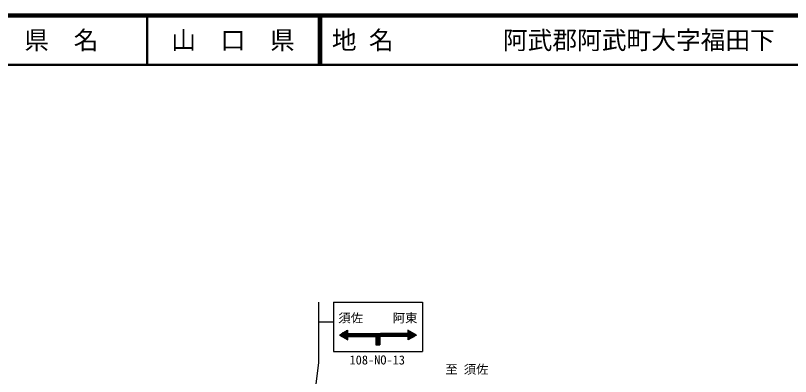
# Model space of a CAD drawing. Units: millimetres, scale not verified. Extents: x 40000 to 680000, y 20000 to 380000.
# Drawn here: x 306348 to 463213, y 306842 to 380000 of the extents above; entities that cross this region are included whole.
import ezdxf
from ezdxf.enums import TextEntityAlignment as Align

# ---------------------------------------------------------------- set-up
doc = ezdxf.new("R2010")
doc.units = ezdxf.units.MM
doc.header["$LTSCALE"] = 1000
doc.linetypes.add('CHAIN', pattern=[18.5, 12, -1.5, 3.5, -1.5])
for name, color, linetype, lineweight in [('M-BGD-RSTR', 30, 'Continuous', 13), ('M-STR-STRC', 7, 'Continuous', 25), ('M-TTL', 2, 'Continuous', 140), ('M-TTL-LINE', 7, 'Continuous', 50), ('M-TTL-TXT', 7, 'CHAIN', 18)]:
    doc.layers.add(name, color=color, linetype=linetype, lineweight=lineweight)
doc.styles.add('ＭＳ ゴシック', font='')
doc.styles.get('ＭＳ ゴシック').set_extended_font_data('MS Gothic')

msp = doc.modelspace()

# ---------------------------------------------------------------- linework, layer by layer
at = {"layer": 'M-STR-STRC'}
for p, q in [((367695, 321911), (367695, 309656)), ((370695, 321911), (388695, 321911)), ((370695, 321911), (370695, 311911)), ((388695, 321911), (388695, 311911)), ((367695, 317911), (370695, 317911)), ((371895, 315251), (373598, 316234)), ((372089, 315363), (373573, 315363)), ((373598, 315446), (372234, 315446)), ((373598, 315518), (372357, 315518)), ((373598, 315598), (372496, 315598)), ((373598, 315678), (372635, 315678)), ((373598, 315761), (372778, 315761)), ((373598, 315832), (372902, 315832)), ((373598, 315909), (373036, 315909)), ((373598, 315987), (373169, 315987)), ((373598, 316067), (373308, 316067)), ((373598, 314267), (373598, 316234)), ((373598, 315551), (380195, 315551)), ((373598, 315444), (380195, 315444)), ((373598, 315360), (380195, 315360)), ((385791, 315551), (380195, 315551)), ((380195, 314951), (380195, 315551)), ((385791, 315467), (380195, 315467)), ((385791, 315373), (380195, 315373)), ((385791, 316234), (385791, 314267)), ((387495, 315251), (385791, 316234)), ((385791, 316087), (386047, 316087)), ((385791, 315981), (386230, 315981)), ((385791, 315884), (386398, 315884)), ((385791, 315778), (386581, 315778)), ((385791, 315678), (386755, 315678)), ((385791, 315584), (386918, 315584)), ((385791, 315498), (387066, 315498)), ((385791, 315412), (387215, 315412)), ((385791, 315327), (387363, 315327)), ((371895, 315251), (380195, 315251)), ((371895, 315251), (373598, 314267)), ((373598, 315175), (372026, 315175)), ((373598, 315089), (372175, 315089)), ((373598, 315003), (372323, 315003)), ((373598, 314918), (372472, 314918)), ((373598, 314823), (372635, 314823)), ((373598, 314723), (372808, 314723)), ((373598, 314618), (372991, 314618)), ((373598, 314521), (373160, 314521)), ((373598, 314415), (373343, 314415)), ((373598, 315129), (380195, 315129)), ((373598, 315034), (380195, 315034)), ((373598, 314951), (380195, 314951)), ((379295, 314951), (379295, 313251)), ((379395, 314951), (379395, 313251)), ((379495, 313251), (379495, 314951)), ((379566, 313251), (379566, 314951)), ((379648, 313251), (379648, 314951)), ((379725, 313251), (379725, 314951)), ((379823, 313251), (379823, 314951)), ((379905, 313251), (379905, 314951)), ((379995, 314951), (379995, 313251)), ((380095, 314951), (380095, 313251)), ((387495, 315251), (380195, 315251)), ((385791, 315141), (380195, 315141)), ((385791, 315057), (380195, 315057)), ((385791, 314951), (380195, 314951)), ((387495, 315251), (385791, 314267)), ((385791, 315055), (387156, 315055)), ((385791, 314984), (387032, 314984)), ((385791, 314904), (386894, 314904)), ((385791, 314824), (386755, 314824)), ((385791, 314741), (386611, 314741)), ((385791, 314669), (386488, 314669)), ((385791, 314592), (386354, 314592)), ((385791, 314515), (386220, 314515)), ((385791, 314435), (386082, 314435)), ((387301, 315139), (385817, 315139)), ((379295, 313251), (380095, 313251)), ((370695, 311911), (388695, 311911)), ((367695, 309656), (362880, 272465))]:
    msp.add_line(p, q, dxfattribs=at)
at = {"layer": 'M-TTL'}
msp.add_line((680000, 380000), (40000, 380000), dxfattribs=at)
at = {"layer": 'M-TTL-LINE'}
for p, q in [((333000, 380000), (333000, 370000)), ((367750, 380000), (367750, 370000)), ((368250, 380000), (368250, 370000)), ((40000, 370000), (680000, 370000))]:
    msp.add_line(p, q, dxfattribs=at)

# ---------------------------------------------------------------- texts
at = {"layer": 'M-BGD-RSTR', "color": 7, "style": 'ＭＳ ゴシック'}
msp.add_text('至 須佐', height=1833, rotation=359.901, dxfattribs=at).set_placement((393334, 306845), align=Align.BOTTOM_LEFT)
at = {"layer": 'M-STR-STRC', "style": 'ＭＳ ゴシック'}
for s, p in [('須佐', (371695, 317239)), ('阿東', (382695, 317239)), ('108-NO-13', (373958, 308730))]:
    msp.add_text(s, height=1833, dxfattribs=at).set_placement(p, align=Align.BOTTOM_LEFT)
at = {"layer": 'M-TTL-TXT', "style": 'ＭＳ ゴシック'}
for s, p in [('県\u3000名', (315625, 375000)), ('山\u3000口\u3000県', (350375, 375000))]:
    msp.add_text(s, height=3666, dxfattribs=at).set_placement(p, align=Align.MIDDLE_CENTER)
for s, p in [('地 名', (370380, 375000)), ('阿武郡阿武町大字福田下', (405024, 375000))]:
    msp.add_text(s, height=3666, dxfattribs=at).set_placement(p, align=Align.MIDDLE_LEFT)

doc.saveas('drawing.dxf')
